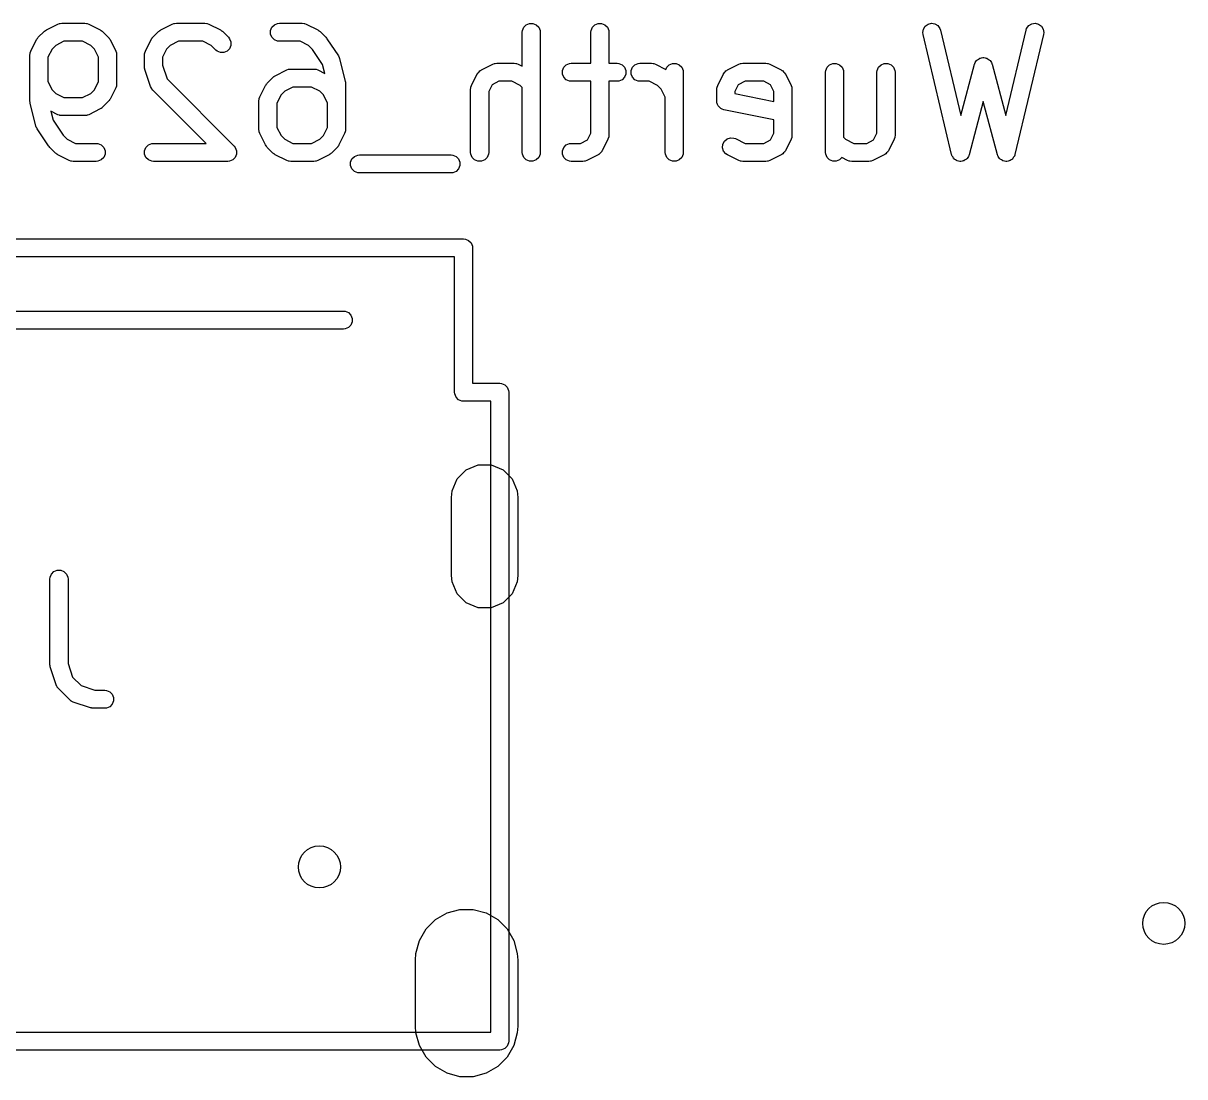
# Model space of a CAD drawing. Extents: x -0.08 to 1.99, y 0.07 to 3.69.
# Drawn here: x 1.4264 to 1.8069, y 3.3497 to 3.6949 of the extents above; entities that cross this region are included whole.
import ezdxf

# ---------------------------------------------------------------- set-up
doc = ezdxf.new("R2010")
doc.units = 0
doc.header["$MEASUREMENT"] = 0
doc.layers.add('BLACK', color=7, linetype='CONTINUOUS')

msp = doc.modelspace()

# ---------------------------------------------------------------- linework, layer by layer
at = {"layer": 'BLACK', "linetype": 'CONTINUOUS'}
for p, q in [((1.43399, 3.6927), (1.43774, 3.69458)), ((1.43774, 3.69458), (1.43828, 3.69478)), ((1.43828, 3.69478), (1.43839, 3.69479)), ((1.43839, 3.69479), (1.43848, 3.69483)), ((1.43848, 3.69483), (1.43906, 3.69489)), ((1.43906, 3.69489), (1.44656, 3.69489)), ((1.44656, 3.69489), (1.44714, 3.69483)), ((1.44714, 3.69483), (1.44723, 3.69479)), ((1.44723, 3.69479), (1.44734, 3.69478)), ((1.44734, 3.69478), (1.44788, 3.69458)), ((1.44788, 3.69458), (1.45163, 3.6927)), ((1.47149, 3.6927), (1.47524, 3.69458)), ((1.47524, 3.69458), (1.47578, 3.69478)), ((1.47578, 3.69478), (1.47588, 3.69479)), ((1.47588, 3.69479), (1.47598, 3.69483)), ((1.47598, 3.69483), (1.47656, 3.69489)), ((1.47656, 3.69489), (1.48593, 3.69489)), ((1.48593, 3.69489), (1.48651, 3.69483)), ((1.48651, 3.69483), (1.4866, 3.69479)), ((1.4866, 3.69479), (1.48671, 3.69478)), ((1.48671, 3.69478), (1.48725, 3.69458)), ((1.48725, 3.69458), (1.491, 3.6927)), ((1.50866, 3.69439), (1.50973, 3.69483)), ((1.50973, 3.69483), (1.5103, 3.69489)), ((1.5103, 3.69489), (1.5178, 3.69489)), ((1.5178, 3.69489), (1.51838, 3.69483)), ((1.51838, 3.69483), (1.51847, 3.69479)), ((1.51847, 3.69479), (1.51858, 3.69478)), ((1.51858, 3.69478), (1.51912, 3.69458)), ((1.51912, 3.69458), (1.52287, 3.6927)), ((1.59115, 3.69439), (1.59222, 3.69483)), ((1.59222, 3.69483), (1.59337, 3.69483)), ((1.59337, 3.69483), (1.59443, 3.69439)), ((1.61365, 3.69439), (1.61471, 3.69483)), ((1.61471, 3.69483), (1.61586, 3.69483)), ((1.61586, 3.69483), (1.61693, 3.69439)), ((1.72186, 3.69394), (1.72279, 3.69462)), ((1.72279, 3.69462), (1.72391, 3.69489)), ((1.72391, 3.69489), (1.72505, 3.6947)), ((1.72505, 3.6947), (1.72603, 3.6941)), ((1.75576, 3.6941), (1.75674, 3.6947)), ((1.75674, 3.6947), (1.75788, 3.69489)), ((1.75788, 3.69489), (1.759, 3.69462)), ((1.759, 3.69462), (1.75994, 3.69394)), ((1.43135, 3.69027), (1.43322, 3.69215)), ((1.43322, 3.69215), (1.43345, 3.69234)), ((1.43345, 3.69234), (1.4335, 3.69239)), ((1.4335, 3.69239), (1.43359, 3.69245)), ((1.43359, 3.69245), (1.43367, 3.69252)), ((1.43367, 3.69252), (1.43374, 3.69255)), ((1.43374, 3.69255), (1.43399, 3.6927)), ((1.45163, 3.6927), (1.45188, 3.69255)), ((1.45188, 3.69255), (1.45195, 3.69252)), ((1.45195, 3.69252), (1.45203, 3.69245)), ((1.45203, 3.69245), (1.45212, 3.69239)), ((1.45212, 3.69239), (1.45217, 3.69234)), ((1.45217, 3.69234), (1.4524, 3.69215)), ((1.4524, 3.69215), (1.45427, 3.69027)), ((1.46884, 3.69027), (1.47072, 3.69215)), ((1.47072, 3.69215), (1.47094, 3.69234)), ((1.47094, 3.69234), (1.471, 3.69239)), ((1.471, 3.69239), (1.47109, 3.69245)), ((1.47109, 3.69245), (1.47117, 3.69252)), ((1.47117, 3.69252), (1.47124, 3.69255)), ((1.47124, 3.69255), (1.47149, 3.6927)), ((1.491, 3.6927), (1.49125, 3.69255)), ((1.49125, 3.69255), (1.49132, 3.69252)), ((1.49132, 3.69252), (1.4914, 3.69245)), ((1.4914, 3.69245), (1.49149, 3.69239)), ((1.49149, 3.69239), (1.49154, 3.69234)), ((1.49154, 3.69234), (1.49177, 3.69215)), ((1.49177, 3.69215), (1.49364, 3.69027)), ((1.50741, 3.69251), (1.50785, 3.69358)), ((1.50741, 3.69136), (1.50741, 3.69251)), ((1.50785, 3.6903), (1.50741, 3.69136)), ((1.50785, 3.69358), (1.50866, 3.69439)), ((1.52287, 3.6927), (1.52312, 3.69255)), ((1.52312, 3.69255), (1.52319, 3.69252)), ((1.52319, 3.69252), (1.52327, 3.69245)), ((1.52327, 3.69245), (1.52336, 3.69239)), ((1.52336, 3.69239), (1.52341, 3.69234)), ((1.52341, 3.69234), (1.52364, 3.69215)), ((1.52364, 3.69215), (1.52551, 3.69027)), ((1.58984, 3.69194), (1.5899, 3.69251)), ((1.58984, 3.68078), (1.58984, 3.69194)), ((1.5899, 3.69251), (1.59034, 3.69358)), ((1.59034, 3.69358), (1.59115, 3.69439)), ((1.59443, 3.69439), (1.59525, 3.69358)), ((1.59525, 3.69358), (1.59569, 3.69251)), ((1.59569, 3.69251), (1.59574, 3.69194)), ((1.59574, 3.69194), (1.59574, 3.65257)), ((1.61234, 3.69194), (1.61239, 3.69251)), ((1.61234, 3.68177), (1.61234, 3.69194)), ((1.61239, 3.69251), (1.61283, 3.69358)), ((1.61283, 3.69358), (1.61365, 3.69439)), ((1.61693, 3.69439), (1.61774, 3.69358)), ((1.61774, 3.69358), (1.61818, 3.69251)), ((1.61818, 3.69251), (1.61824, 3.69194)), ((1.61824, 3.69194), (1.61824, 3.68177)), ((1.72107, 3.69183), (1.72126, 3.69296)), ((1.72115, 3.69125), (1.72107, 3.69183)), ((1.73053, 3.65188), (1.72115, 3.69125)), ((1.72126, 3.69296), (1.72186, 3.69394)), ((1.72603, 3.6941), (1.72671, 3.69317)), ((1.72671, 3.69317), (1.7269, 3.69262)), ((1.7269, 3.69262), (1.73356, 3.66463)), ((1.74823, 3.66463), (1.7549, 3.69262)), ((1.76064, 3.69125), (1.75127, 3.65188)), ((1.7549, 3.69262), (1.75509, 3.69317)), ((1.75509, 3.69317), (1.75576, 3.6941)), ((1.75994, 3.69394), (1.76054, 3.69296)), ((1.76054, 3.69296), (1.76072, 3.69183)), ((1.76072, 3.69183), (1.76064, 3.69125)), ((1.42892, 3.68576), (1.4308, 3.68951)), ((1.4308, 3.68951), (1.43095, 3.68976)), ((1.43095, 3.68976), (1.43098, 3.68983)), ((1.43098, 3.68983), (1.43105, 3.68991)), ((1.43105, 3.68991), (1.4311, 3.69)), ((1.4311, 3.69), (1.43116, 3.69005)), ((1.43116, 3.69005), (1.43135, 3.69027)), ((1.43706, 3.68763), (1.43586, 3.68644)), ((1.43976, 3.68898), (1.43706, 3.68763)), ((1.44586, 3.68898), (1.43976, 3.68898)), ((1.44856, 3.68763), (1.44586, 3.68898)), ((1.44976, 3.68644), (1.44856, 3.68763)), ((1.45427, 3.69027), (1.45446, 3.69005)), ((1.45446, 3.69005), (1.45452, 3.69)), ((1.45452, 3.69), (1.45457, 3.68991)), ((1.45457, 3.68991), (1.45464, 3.68983)), ((1.45464, 3.68983), (1.45467, 3.68976)), ((1.45467, 3.68976), (1.45483, 3.68951)), ((1.45483, 3.68951), (1.4567, 3.68576)), ((1.46642, 3.68576), (1.46829, 3.68951)), ((1.46829, 3.68951), (1.46845, 3.68976)), ((1.46845, 3.68976), (1.46848, 3.68983)), ((1.46848, 3.68983), (1.46854, 3.68991)), ((1.46854, 3.68991), (1.4686, 3.69)), ((1.4686, 3.69), (1.46866, 3.69005)), ((1.46866, 3.69005), (1.46884, 3.69027)), ((1.47456, 3.68763), (1.47336, 3.68644)), ((1.47725, 3.68898), (1.47456, 3.68763)), ((1.48523, 3.68898), (1.47725, 3.68898)), ((1.48793, 3.68763), (1.48523, 3.68898)), ((1.48947, 3.6861), (1.48793, 3.68763)), ((1.49364, 3.69027), (1.49401, 3.68983)), ((1.49401, 3.68983), (1.49445, 3.68876)), ((1.49445, 3.68761), (1.49401, 3.68655)), ((1.49445, 3.68876), (1.49445, 3.68761)), ((1.50866, 3.68948), (1.50785, 3.6903)), ((1.50973, 3.68904), (1.50866, 3.68948)), ((1.5103, 3.68898), (1.50973, 3.68904)), ((1.5171, 3.68898), (1.5103, 3.68898)), ((1.5198, 3.68763), (1.5171, 3.68898)), ((1.52113, 3.68631), (1.5198, 3.68763)), ((1.52551, 3.69027), (1.52551, 3.69027)), ((1.52551, 3.69027), (1.52552, 3.69027)), ((1.52552, 3.69027), (1.5257, 3.69004)), ((1.5257, 3.69004), (1.52588, 3.68983)), ((1.52588, 3.68983), (1.52588, 3.68983)), ((1.52588, 3.68983), (1.52588, 3.68982)), ((1.52588, 3.68982), (1.52963, 3.6842)), ((1.42861, 3.68444), (1.42867, 3.68501)), ((1.42861, 3.66944), (1.42861, 3.68444)), ((1.42867, 3.68501), (1.42871, 3.68511)), ((1.42871, 3.68522), (1.42892, 3.68576)), ((1.42871, 3.68511), (1.42871, 3.68522)), ((1.43586, 3.68644), (1.43451, 3.68374)), ((1.43451, 3.68374), (1.43451, 3.67576)), ((1.45111, 3.68374), (1.44976, 3.68644)), ((1.45111, 3.67576), (1.45111, 3.68374)), ((1.4567, 3.68576), (1.45691, 3.68522)), ((1.45691, 3.68522), (1.45691, 3.68511)), ((1.45691, 3.68511), (1.45695, 3.68501)), ((1.45695, 3.68501), (1.45701, 3.68444)), ((1.45701, 3.68444), (1.45701, 3.67506)), ((1.4661, 3.68444), (1.46616, 3.68501)), ((1.4661, 3.68069), (1.4661, 3.68444)), ((1.46616, 3.68501), (1.4662, 3.68511)), ((1.4662, 3.68511), (1.46621, 3.68522)), ((1.46621, 3.68522), (1.46642, 3.68576)), ((1.47336, 3.68644), (1.47201, 3.68374)), ((1.47201, 3.68374), (1.47201, 3.68117)), ((1.48991, 3.68573), (1.48947, 3.6861)), ((1.49098, 3.68529), (1.48991, 3.68573)), ((1.49213, 3.68529), (1.49098, 3.68529)), ((1.49319, 3.68573), (1.49213, 3.68529)), ((1.49401, 3.68655), (1.49319, 3.68573)), ((1.52443, 3.68135), (1.52113, 3.68631)), ((1.52963, 3.6842), (1.5298, 3.68388)), ((1.5298, 3.68388), (1.52984, 3.68382)), ((1.52984, 3.68382), (1.52987, 3.68375)), ((1.52987, 3.68375), (1.5299, 3.68369)), ((1.5299, 3.68369), (1.52992, 3.68362)), ((1.52992, 3.68362), (1.53004, 3.68328)), ((1.53004, 3.68328), (1.53191, 3.67578)), ((1.73895, 3.68291), (1.73929, 3.6831)), ((1.73929, 3.6831), (1.7396, 3.68334)), ((1.7396, 3.68334), (1.73978, 3.68339)), ((1.73978, 3.68339), (1.73995, 3.68348)), ((1.73995, 3.68348), (1.74033, 3.68353)), ((1.74033, 3.68353), (1.74071, 3.68363)), ((1.74071, 3.68363), (1.7409, 3.68361)), ((1.7409, 3.68361), (1.74109, 3.68363)), ((1.74109, 3.68363), (1.74146, 3.68353)), ((1.74146, 3.68353), (1.74185, 3.68348)), ((1.74185, 3.68348), (1.74202, 3.68339)), ((1.74202, 3.68339), (1.7422, 3.68334)), ((1.7422, 3.68334), (1.74251, 3.6831)), ((1.74251, 3.6831), (1.74285, 3.68291)), ((1.46613, 3.6804), (1.4661, 3.68069)), ((1.46613, 3.68032), (1.46613, 3.6804)), ((1.46615, 3.68022), (1.46613, 3.68032)), ((1.46616, 3.68011), (1.46615, 3.68022)), ((1.46619, 3.68004), (1.46616, 3.68011)), ((1.46626, 3.67975), (1.46619, 3.68004)), ((1.46813, 3.67413), (1.46626, 3.67975)), ((1.47201, 3.68117), (1.47351, 3.67666)), ((1.50898, 3.6777), (1.51273, 3.67958)), ((1.51273, 3.67958), (1.51327, 3.67979)), ((1.51327, 3.67979), (1.51338, 3.67979)), ((1.51338, 3.67979), (1.51348, 3.67983)), ((1.51348, 3.67983), (1.51405, 3.67989)), ((1.51405, 3.67989), (1.52155, 3.67989)), ((1.52155, 3.67989), (1.52213, 3.67983)), ((1.52213, 3.67983), (1.52222, 3.67979)), ((1.52222, 3.67979), (1.52233, 3.67979)), ((1.52233, 3.67979), (1.52287, 3.67958)), ((1.52287, 3.67958), (1.52516, 3.67843)), ((1.52516, 3.67843), (1.52443, 3.68135)), ((1.57598, 3.67927), (1.57627, 3.67945)), ((1.57627, 3.67945), (1.57633, 3.6795)), ((1.57633, 3.6795), (1.57638, 3.67952)), ((1.57638, 3.67952), (1.57647, 3.67958)), ((1.57647, 3.67958), (1.58022, 3.68145)), ((1.58022, 3.68145), (1.58076, 3.68166)), ((1.58076, 3.68166), (1.58087, 3.68167)), ((1.58087, 3.68167), (1.58097, 3.68171)), ((1.58097, 3.68171), (1.58154, 3.68177)), ((1.58154, 3.68177), (1.58717, 3.68177)), ((1.58717, 3.68177), (1.58774, 3.68171)), ((1.58774, 3.68171), (1.58784, 3.68167)), ((1.58784, 3.68167), (1.58795, 3.68166)), ((1.58795, 3.68166), (1.58849, 3.68145)), ((1.58849, 3.68145), (1.58984, 3.68078)), ((1.60302, 3.67939), (1.60346, 3.68045)), ((1.60302, 3.67824), (1.60302, 3.67939)), ((1.60346, 3.68045), (1.60427, 3.68127)), ((1.60427, 3.68127), (1.60534, 3.68171)), ((1.60534, 3.68171), (1.60591, 3.68177)), ((1.60591, 3.68177), (1.61234, 3.68177)), ((1.61824, 3.68177), (1.62091, 3.68177)), ((1.62091, 3.68177), (1.62149, 3.68171)), ((1.62149, 3.68171), (1.62255, 3.68127)), ((1.62255, 3.68127), (1.62337, 3.68045)), ((1.62337, 3.68045), (1.62381, 3.67939)), ((1.62381, 3.67939), (1.62381, 3.67824)), ((1.62552, 3.67939), (1.62596, 3.68045)), ((1.62552, 3.67824), (1.62552, 3.67939)), ((1.62596, 3.68045), (1.62677, 3.68127)), ((1.62677, 3.68127), (1.62784, 3.68171)), ((1.62784, 3.68171), (1.62841, 3.68177)), ((1.62841, 3.68177), (1.63216, 3.68177)), ((1.63216, 3.68177), (1.63274, 3.68171)), ((1.63274, 3.68171), (1.63284, 3.68167)), ((1.63284, 3.68167), (1.63294, 3.68166)), ((1.63294, 3.68166), (1.63348, 3.68145)), ((1.63348, 3.68145), (1.63691, 3.67974)), ((1.63691, 3.67974), (1.63721, 3.68045)), ((1.63721, 3.68045), (1.63802, 3.68127)), ((1.63802, 3.68127), (1.63908, 3.68171)), ((1.63908, 3.68171), (1.64024, 3.68171)), ((1.64024, 3.68171), (1.6413, 3.68127)), ((1.6413, 3.68127), (1.64212, 3.68045)), ((1.64212, 3.68045), (1.64256, 3.67939)), ((1.64256, 3.67939), (1.64261, 3.67881)), ((1.6566, 3.67927), (1.65689, 3.67945)), ((1.65689, 3.67945), (1.65695, 3.6795)), ((1.65695, 3.6795), (1.65699, 3.67952)), ((1.65699, 3.67952), (1.65709, 3.67958)), ((1.65709, 3.67958), (1.66084, 3.68145)), ((1.66084, 3.68145), (1.66138, 3.68166)), ((1.66138, 3.68166), (1.66148, 3.68167)), ((1.66148, 3.68167), (1.66158, 3.68171)), ((1.66158, 3.68171), (1.66216, 3.68177)), ((1.66216, 3.68177), (1.66966, 3.68177)), ((1.66966, 3.68177), (1.67023, 3.68171)), ((1.67023, 3.68171), (1.67033, 3.68167)), ((1.67033, 3.68167), (1.67044, 3.68166)), ((1.67044, 3.68166), (1.67098, 3.68145)), ((1.67098, 3.68145), (1.67473, 3.67958)), ((1.67473, 3.67958), (1.67482, 3.67952)), ((1.67482, 3.67952), (1.67487, 3.6795)), ((1.67487, 3.6795), (1.67493, 3.67945)), ((1.67493, 3.67945), (1.67522, 3.67927)), ((1.6892, 3.67881), (1.68926, 3.67939)), ((1.68926, 3.67939), (1.6897, 3.68045)), ((1.6897, 3.68045), (1.69051, 3.68127)), ((1.69051, 3.68127), (1.69158, 3.68171)), ((1.69158, 3.68171), (1.69273, 3.68171)), ((1.69273, 3.68171), (1.69379, 3.68127)), ((1.69379, 3.68127), (1.69461, 3.68045)), ((1.69461, 3.68045), (1.69505, 3.67939)), ((1.69505, 3.67939), (1.69511, 3.67881)), ((1.70607, 3.67881), (1.70613, 3.67939)), ((1.70613, 3.67939), (1.70657, 3.68045)), ((1.70657, 3.68045), (1.70739, 3.68127)), ((1.70739, 3.68127), (1.70845, 3.68171)), ((1.70845, 3.68171), (1.7096, 3.68171)), ((1.7096, 3.68171), (1.71067, 3.68127)), ((1.71067, 3.68127), (1.71148, 3.68045)), ((1.71148, 3.68045), (1.71192, 3.67939)), ((1.71192, 3.67939), (1.71198, 3.67881)), ((1.73356, 3.66463), (1.73804, 3.68145)), ((1.73804, 3.68145), (1.7381, 3.68158)), ((1.7381, 3.68164), (1.73814, 3.68171)), ((1.7381, 3.68158), (1.7381, 3.68164)), ((1.73814, 3.68171), (1.73825, 3.68199)), ((1.73825, 3.68199), (1.73849, 3.6823)), ((1.73849, 3.6823), (1.73868, 3.68264)), ((1.73868, 3.68264), (1.73883, 3.68275)), ((1.73883, 3.68275), (1.73895, 3.68291)), ((1.74285, 3.68291), (1.74296, 3.68275)), ((1.74296, 3.68275), (1.74312, 3.68264)), ((1.74312, 3.68264), (1.74331, 3.6823)), ((1.74331, 3.6823), (1.74355, 3.68199)), ((1.74355, 3.68199), (1.74365, 3.68171)), ((1.74365, 3.68171), (1.74369, 3.68164)), ((1.74369, 3.68164), (1.7437, 3.68158)), ((1.7437, 3.68158), (1.74375, 3.68145)), ((1.74375, 3.68145), (1.74823, 3.66463)), ((1.43451, 3.67576), (1.43586, 3.67306)), ((1.44976, 3.67306), (1.45111, 3.67576)), ((1.47351, 3.67666), (1.49552, 3.65465)), ((1.50634, 3.67528), (1.50821, 3.67715)), ((1.50821, 3.67715), (1.50844, 3.67734)), ((1.50844, 3.67734), (1.50849, 3.6774)), ((1.50849, 3.6774), (1.50858, 3.67745)), ((1.50858, 3.67745), (1.50866, 3.67752)), ((1.50866, 3.67752), (1.50873, 3.67755)), ((1.50873, 3.67755), (1.50898, 3.6777)), ((1.53191, 3.67578), (1.53193, 3.67568)), ((1.53193, 3.67568), (1.53195, 3.67564)), ((1.53195, 3.67564), (1.53197, 3.67542)), ((1.57328, 3.67451), (1.57515, 3.67826)), ((1.57515, 3.67826), (1.57521, 3.67836)), ((1.57521, 3.67836), (1.57523, 3.6784)), ((1.57523, 3.6784), (1.57528, 3.67846)), ((1.57528, 3.67846), (1.57546, 3.67875)), ((1.57546, 3.67875), (1.57574, 3.67899)), ((1.57574, 3.67899), (1.57598, 3.67927)), ((1.58224, 3.67586), (1.57999, 3.67474)), ((1.58647, 3.67586), (1.58224, 3.67586)), ((1.58917, 3.67451), (1.58647, 3.67586)), ((1.60346, 3.67717), (1.60302, 3.67824)), ((1.60427, 3.67636), (1.60346, 3.67717)), ((1.60534, 3.67592), (1.60427, 3.67636)), ((1.60591, 3.67586), (1.60534, 3.67592)), ((1.61234, 3.67586), (1.60591, 3.67586)), ((1.61234, 3.65889), (1.61234, 3.67586)), ((1.62091, 3.67586), (1.61824, 3.67586)), ((1.61824, 3.67586), (1.61824, 3.65819)), ((1.62149, 3.67592), (1.62091, 3.67586)), ((1.62255, 3.67636), (1.62149, 3.67592)), ((1.62337, 3.67717), (1.62255, 3.67636)), ((1.62381, 3.67824), (1.62337, 3.67717)), ((1.62596, 3.67717), (1.62552, 3.67824)), ((1.62677, 3.67636), (1.62596, 3.67717)), ((1.62784, 3.67592), (1.62677, 3.67636)), ((1.62841, 3.67586), (1.62784, 3.67592)), ((1.63146, 3.67586), (1.62841, 3.67586)), ((1.63416, 3.67451), (1.63146, 3.67586)), ((1.64261, 3.67881), (1.64261, 3.65257)), ((1.65389, 3.67451), (1.65577, 3.67826)), ((1.65577, 3.67826), (1.65583, 3.67836)), ((1.65583, 3.67836), (1.65584, 3.6784)), ((1.65584, 3.6784), (1.65589, 3.67846)), ((1.65589, 3.67846), (1.65608, 3.67875)), ((1.65608, 3.67875), (1.65636, 3.67899)), ((1.65636, 3.67899), (1.6566, 3.67927)), ((1.66285, 3.67586), (1.66061, 3.67474)), ((1.66896, 3.67586), (1.66285, 3.67586)), ((1.67121, 3.67474), (1.66896, 3.67586)), ((1.67522, 3.67927), (1.67546, 3.67899)), ((1.67546, 3.67899), (1.67574, 3.67875)), ((1.67574, 3.67875), (1.67592, 3.67846)), ((1.67592, 3.67846), (1.67597, 3.6784)), ((1.67597, 3.6784), (1.67599, 3.67836)), ((1.67599, 3.67836), (1.67605, 3.67826)), ((1.67605, 3.67826), (1.67792, 3.67451)), ((1.6892, 3.65257), (1.6892, 3.67881)), ((1.69511, 3.67881), (1.69511, 3.65754)), ((1.70607, 3.65889), (1.70607, 3.67881)), ((1.71198, 3.67881), (1.71198, 3.65819)), ((1.43586, 3.67306), (1.43706, 3.67187)), ((1.43706, 3.67187), (1.43976, 3.67052)), ((1.44586, 3.67052), (1.44856, 3.67187)), ((1.44856, 3.67187), (1.44976, 3.67306)), ((1.4567, 3.67374), (1.45483, 3.66999)), ((1.45691, 3.67428), (1.4567, 3.67374)), ((1.45695, 3.67449), (1.45691, 3.67439)), ((1.45691, 3.67439), (1.45691, 3.67428)), ((1.45701, 3.67506), (1.45695, 3.67449)), ((1.46837, 3.6736), (1.46813, 3.67413)), ((1.46844, 3.67352), (1.46837, 3.6736)), ((1.46848, 3.67342), (1.46844, 3.67352)), ((1.46884, 3.67298), (1.46848, 3.67342)), ((1.4863, 3.65552), (1.46884, 3.67298)), ((1.50391, 3.67076), (1.50579, 3.67451)), ((1.50579, 3.67451), (1.50594, 3.67476)), ((1.50594, 3.67476), (1.50597, 3.67483)), ((1.50597, 3.67483), (1.50604, 3.67491)), ((1.50604, 3.67491), (1.50609, 3.675)), ((1.50609, 3.675), (1.50615, 3.67505)), ((1.50615, 3.67505), (1.50634, 3.67528)), ((1.51205, 3.67264), (1.51085, 3.67144)), ((1.51475, 3.67399), (1.51205, 3.67264)), ((1.52085, 3.67399), (1.51475, 3.67399)), ((1.52355, 3.67264), (1.52085, 3.67399)), ((1.52475, 3.67144), (1.52355, 3.67264)), ((1.53197, 3.67542), (1.532, 3.67521)), ((1.532, 3.67521), (1.53199, 3.67516)), ((1.53199, 3.67516), (1.532, 3.67506)), ((1.532, 3.67506), (1.532, 3.66007)), ((1.57297, 3.67319), (1.57302, 3.67376)), ((1.57297, 3.65257), (1.57297, 3.67319)), ((1.57302, 3.67376), (1.57306, 3.67386)), ((1.57306, 3.67386), (1.57307, 3.67397)), ((1.57307, 3.67397), (1.57328, 3.67451)), ((1.57999, 3.67474), (1.57887, 3.67249)), ((1.57887, 3.67249), (1.57887, 3.65257)), ((1.58984, 3.67384), (1.58917, 3.67451)), ((1.58984, 3.65257), (1.58984, 3.67384)), ((1.63536, 3.67331), (1.63416, 3.67451)), ((1.63671, 3.67062), (1.63536, 3.67331)), ((1.65358, 3.67319), (1.65364, 3.67376)), ((1.65358, 3.66944), (1.65358, 3.67319)), ((1.65364, 3.67376), (1.65368, 3.67386)), ((1.65368, 3.67386), (1.65369, 3.67397)), ((1.65369, 3.67397), (1.65389, 3.67451)), ((1.66061, 3.67474), (1.65949, 3.67249)), ((1.65949, 3.67249), (1.65949, 3.67186)), ((1.65949, 3.67186), (1.67233, 3.66929)), ((1.67233, 3.67249), (1.67121, 3.67474)), ((1.67233, 3.66929), (1.67233, 3.67249)), ((1.67792, 3.67451), (1.67813, 3.67397)), ((1.67813, 3.67397), (1.67814, 3.67386)), ((1.67814, 3.67386), (1.67818, 3.67376)), ((1.67818, 3.67376), (1.67823, 3.67319)), ((1.67823, 3.67319), (1.67823, 3.65819)), ((1.42862, 3.66934), (1.42861, 3.66944)), ((1.42861, 3.6693), (1.42862, 3.66934)), ((1.42864, 3.66908), (1.42861, 3.6693)), ((1.42867, 3.66886), (1.42864, 3.66908)), ((1.42868, 3.66882), (1.42867, 3.66886)), ((1.4287, 3.66872), (1.42868, 3.66882)), ((1.43057, 3.66122), (1.4287, 3.66872)), ((1.43976, 3.67052), (1.44586, 3.67052)), ((1.45427, 3.66923), (1.4524, 3.66735)), ((1.45446, 3.66945), (1.45427, 3.66923)), ((1.45452, 3.6695), (1.45446, 3.66945)), ((1.45457, 3.66959), (1.45452, 3.6695)), ((1.45464, 3.66967), (1.45457, 3.66959)), ((1.45467, 3.66975), (1.45464, 3.66967)), ((1.45483, 3.66999), (1.45467, 3.66975)), ((1.5036, 3.66944), (1.50366, 3.67002)), ((1.5036, 3.66007), (1.5036, 3.66944)), ((1.50366, 3.67002), (1.5037, 3.67011)), ((1.5037, 3.67022), (1.50391, 3.67076)), ((1.5037, 3.67011), (1.5037, 3.67022)), ((1.51085, 3.67144), (1.50951, 3.66874)), ((1.50951, 3.66874), (1.50951, 3.66076)), ((1.5261, 3.66874), (1.52475, 3.67144)), ((1.5261, 3.66076), (1.5261, 3.66874)), ((1.63671, 3.65257), (1.63671, 3.67062)), ((1.65364, 3.66886), (1.65358, 3.66944)), ((1.65375, 3.6686), (1.65364, 3.66886)), ((1.6538, 3.66831), (1.65375, 3.6686)), ((1.65397, 3.66807), (1.6538, 3.66831)), ((1.65408, 3.6678), (1.65397, 3.66807)), ((1.7409, 3.66923), (1.73625, 3.65181)), ((1.74554, 3.65181), (1.7409, 3.66923)), ((1.43774, 3.66492), (1.43545, 3.66607)), ((1.43545, 3.66607), (1.43618, 3.66315)), ((1.43828, 3.66472), (1.43774, 3.66492)), ((1.43839, 3.66471), (1.43828, 3.66472)), ((1.43848, 3.66467), (1.43839, 3.66471)), ((1.43906, 3.66461), (1.43848, 3.66467)), ((1.44656, 3.66461), (1.43906, 3.66461)), ((1.44714, 3.66467), (1.44656, 3.66461)), ((1.44723, 3.66471), (1.44714, 3.66467)), ((1.44734, 3.66472), (1.44723, 3.66471)), ((1.44788, 3.66492), (1.44734, 3.66472)), ((1.45163, 3.6668), (1.44788, 3.66492)), ((1.45188, 3.66695), (1.45163, 3.6668)), ((1.45195, 3.66698), (1.45188, 3.66695)), ((1.45203, 3.66705), (1.45195, 3.66698)), ((1.45212, 3.66711), (1.45203, 3.66705)), ((1.45217, 3.66717), (1.45212, 3.66711)), ((1.4524, 3.66735), (1.45217, 3.66717)), ((1.65428, 3.66759), (1.65408, 3.6678)), ((1.65444, 3.66735), (1.65428, 3.66759)), ((1.65469, 3.66719), (1.65444, 3.66735)), ((1.65489, 3.66698), (1.65469, 3.66719)), ((1.65516, 3.66687), (1.65489, 3.66698)), ((1.6554, 3.66671), (1.65516, 3.66687)), ((1.65595, 3.66654), (1.6554, 3.66671)), ((1.67233, 3.66327), (1.65595, 3.66654)), ((1.43069, 3.66088), (1.43057, 3.66122)), ((1.43071, 3.66081), (1.43069, 3.66088)), ((1.43074, 3.66075), (1.43071, 3.66081)), ((1.43077, 3.66068), (1.43074, 3.66075)), ((1.43081, 3.66062), (1.43077, 3.66068)), ((1.43098, 3.6603), (1.43081, 3.66062)), ((1.43473, 3.65468), (1.43098, 3.6603)), ((1.43618, 3.66315), (1.43948, 3.6582)), ((1.50951, 3.66076), (1.51085, 3.65806)), ((1.52475, 3.65806), (1.5261, 3.66076)), ((1.67233, 3.65889), (1.67233, 3.66327)), ((1.43948, 3.6582), (1.44081, 3.65687)), ((1.44081, 3.65687), (1.44351, 3.65552)), ((1.50366, 3.65949), (1.5036, 3.66007)), ((1.5037, 3.65939), (1.50366, 3.65949)), ((1.5037, 3.65929), (1.5037, 3.65939)), ((1.50391, 3.65874), (1.5037, 3.65929)), ((1.50579, 3.655), (1.50391, 3.65874)), ((1.51085, 3.65806), (1.51205, 3.65687)), ((1.51205, 3.65687), (1.51475, 3.65552)), ((1.52085, 3.65552), (1.52355, 3.65687)), ((1.52355, 3.65687), (1.52475, 3.65806)), ((1.53169, 3.65874), (1.52982, 3.655)), ((1.5319, 3.65929), (1.53169, 3.65874)), ((1.53195, 3.65949), (1.5319, 3.65939)), ((1.5319, 3.65939), (1.5319, 3.65929)), ((1.532, 3.66007), (1.53195, 3.65949)), ((1.60897, 3.65552), (1.61121, 3.65664)), ((1.61121, 3.65664), (1.61234, 3.65889)), ((1.61793, 3.65687), (1.61605, 3.65312)), ((1.61814, 3.65741), (1.61793, 3.65687)), ((1.61818, 3.65761), (1.61814, 3.65752)), ((1.61814, 3.65752), (1.61814, 3.65741)), ((1.61824, 3.65819), (1.61818, 3.65761)), ((1.65608, 3.65625), (1.65695, 3.65701)), ((1.65695, 3.65701), (1.65804, 3.65737)), ((1.65804, 3.65737), (1.65919, 3.65729)), ((1.65919, 3.65729), (1.65973, 3.65708)), ((1.65973, 3.65708), (1.66285, 3.65552)), ((1.66896, 3.65552), (1.67121, 3.65664)), ((1.67121, 3.65664), (1.67233, 3.65889)), ((1.67792, 3.65687), (1.67605, 3.65312)), ((1.67813, 3.65741), (1.67792, 3.65687)), ((1.67814, 3.65752), (1.67813, 3.65741)), ((1.67818, 3.65761), (1.67814, 3.65752)), ((1.67823, 3.65819), (1.67818, 3.65761)), ((1.69511, 3.65754), (1.69578, 3.65687)), ((1.69578, 3.65687), (1.69848, 3.65552)), ((1.70271, 3.65552), (1.70495, 3.65664)), ((1.70495, 3.65664), (1.70607, 3.65889)), ((1.71167, 3.65687), (1.70979, 3.65312)), ((1.71187, 3.65741), (1.71167, 3.65687)), ((1.71188, 3.65752), (1.71187, 3.65741)), ((1.71192, 3.65761), (1.71188, 3.65752)), ((1.71198, 3.65819), (1.71192, 3.65761)), ((1.43491, 3.65446), (1.43473, 3.65468)), ((1.43473, 3.65468), (1.43473, 3.65468)), ((1.43473, 3.65468), (1.43473, 3.65468)), ((1.4351, 3.65423), (1.43491, 3.65446)), ((1.43697, 3.65235), (1.4351, 3.65423)), ((1.4351, 3.65423), (1.4351, 3.65423)), ((1.4351, 3.65423), (1.4351, 3.65423)), ((1.44351, 3.65552), (1.45031, 3.65552)), ((1.45031, 3.65552), (1.45089, 3.65546)), ((1.45089, 3.65546), (1.45195, 3.65502)), ((1.45195, 3.65502), (1.45276, 3.65421)), ((1.45276, 3.65421), (1.45321, 3.65314)), ((1.45321, 3.65314), (1.45321, 3.65199)), ((1.46616, 3.65314), (1.4666, 3.65421)), ((1.46616, 3.65199), (1.46616, 3.65314)), ((1.4666, 3.65421), (1.46742, 3.65502)), ((1.46742, 3.65502), (1.46848, 3.65546)), ((1.46848, 3.65546), (1.46906, 3.65552)), ((1.46906, 3.65552), (1.4863, 3.65552)), ((1.49552, 3.65465), (1.49588, 3.65421)), ((1.49588, 3.65421), (1.49632, 3.65314)), ((1.49632, 3.65314), (1.49632, 3.65199)), ((1.50594, 3.65475), (1.50579, 3.655)), ((1.50597, 3.65468), (1.50594, 3.65475)), ((1.50604, 3.65459), (1.50597, 3.65468)), ((1.50609, 3.65451), (1.50604, 3.65459)), ((1.50615, 3.65445), (1.50609, 3.65451)), ((1.50634, 3.65423), (1.50615, 3.65445)), ((1.50821, 3.65235), (1.50634, 3.65423)), ((1.51475, 3.65552), (1.52085, 3.65552)), ((1.52926, 3.65423), (1.52739, 3.65235)), ((1.52945, 3.65445), (1.52926, 3.65423)), ((1.52951, 3.65451), (1.52945, 3.65445)), ((1.52956, 3.65459), (1.52951, 3.65451)), ((1.52963, 3.65468), (1.52956, 3.65459)), ((1.52966, 3.65475), (1.52963, 3.65468)), ((1.52982, 3.655), (1.52966, 3.65475)), ((1.60302, 3.65314), (1.60346, 3.65421)), ((1.60302, 3.65199), (1.60302, 3.65314)), ((1.60346, 3.65421), (1.60427, 3.65502)), ((1.60427, 3.65502), (1.60534, 3.65546)), ((1.60534, 3.65546), (1.60591, 3.65552)), ((1.60591, 3.65552), (1.60897, 3.65552)), ((1.61593, 3.65292), (1.61575, 3.65263)), ((1.61598, 3.65298), (1.61593, 3.65292)), ((1.61599, 3.65302), (1.61598, 3.65298)), ((1.61605, 3.65312), (1.61599, 3.65302)), ((1.65548, 3.65407), (1.65556, 3.65522)), ((1.65584, 3.65298), (1.65548, 3.65407)), ((1.65556, 3.65522), (1.65608, 3.65625)), ((1.6566, 3.65211), (1.65584, 3.65298)), ((1.66285, 3.65552), (1.66896, 3.65552)), ((1.67592, 3.65292), (1.67574, 3.65263)), ((1.67597, 3.65298), (1.67592, 3.65292)), ((1.67599, 3.65302), (1.67597, 3.65298)), ((1.67605, 3.65312), (1.67599, 3.65302)), ((1.69848, 3.65552), (1.70271, 3.65552)), ((1.70967, 3.65292), (1.70948, 3.65263)), ((1.70972, 3.65298), (1.70967, 3.65292)), ((1.70973, 3.65302), (1.70972, 3.65298)), ((1.70979, 3.65312), (1.70973, 3.65302)), ((1.4372, 3.65217), (1.43697, 3.65235)), ((1.43725, 3.65211), (1.4372, 3.65217)), ((1.43734, 3.65205), (1.43725, 3.65211)), ((1.43742, 3.65199), (1.43734, 3.65205)), ((1.43749, 3.65196), (1.43742, 3.65199)), ((1.43774, 3.6518), (1.43749, 3.65196)), ((1.44149, 3.64993), (1.43774, 3.6518)), ((1.44203, 3.64972), (1.44149, 3.64993)), ((1.44214, 3.64971), (1.44203, 3.64972)), ((1.44223, 3.64967), (1.44214, 3.64971)), ((1.44281, 3.64961), (1.44223, 3.64967)), ((1.45031, 3.64961), (1.44281, 3.64961)), ((1.45089, 3.64967), (1.45031, 3.64961)), ((1.45195, 3.65011), (1.45089, 3.64967)), ((1.45276, 3.65093), (1.45195, 3.65011)), ((1.45321, 3.65199), (1.45276, 3.65093)), ((1.4666, 3.65093), (1.46616, 3.65199)), ((1.46742, 3.65011), (1.4666, 3.65093)), ((1.46848, 3.64967), (1.46742, 3.65011)), ((1.46906, 3.64961), (1.46848, 3.64967)), ((1.49343, 3.64961), (1.46906, 3.64961)), ((1.494, 3.64967), (1.49343, 3.64961)), ((1.49452, 3.64988), (1.494, 3.64967)), ((1.49507, 3.65011), (1.49452, 3.64988)), ((1.49588, 3.65093), (1.49507, 3.65011)), ((1.49632, 3.65199), (1.49588, 3.65093)), ((1.50844, 3.65217), (1.50821, 3.65235)), ((1.50849, 3.65211), (1.50844, 3.65217)), ((1.50858, 3.65205), (1.50849, 3.65211)), ((1.50866, 3.65199), (1.50858, 3.65205)), ((1.50873, 3.65196), (1.50866, 3.65199)), ((1.50898, 3.6518), (1.50873, 3.65196)), ((1.51273, 3.64993), (1.50898, 3.6518)), ((1.51327, 3.64972), (1.51273, 3.64993)), ((1.51338, 3.64971), (1.51327, 3.64972)), ((1.51348, 3.64967), (1.51338, 3.64971)), ((1.51405, 3.64961), (1.51348, 3.64967)), ((1.52155, 3.64961), (1.51405, 3.64961)), ((1.52213, 3.64967), (1.52155, 3.64961)), ((1.52222, 3.64971), (1.52213, 3.64967)), ((1.52233, 3.64972), (1.52222, 3.64971)), ((1.52287, 3.64993), (1.52233, 3.64972)), ((1.52662, 3.6518), (1.52287, 3.64993)), ((1.52687, 3.65196), (1.52662, 3.6518)), ((1.52694, 3.65199), (1.52687, 3.65196)), ((1.52702, 3.65205), (1.52694, 3.65199)), ((1.52711, 3.65211), (1.52702, 3.65205)), ((1.52716, 3.65217), (1.52711, 3.65211)), ((1.52739, 3.65235), (1.52716, 3.65217)), ((1.53365, 3.64939), (1.53409, 3.65046)), ((1.53365, 3.64824), (1.53365, 3.64939)), ((1.53409, 3.65046), (1.53491, 3.65127)), ((1.53491, 3.65127), (1.53597, 3.65171)), ((1.53597, 3.65171), (1.53655, 3.65177)), ((1.53655, 3.65177), (1.56654, 3.65177)), ((1.56654, 3.65177), (1.56712, 3.65171)), ((1.56712, 3.65171), (1.56819, 3.65127)), ((1.56819, 3.65127), (1.569, 3.65046)), ((1.569, 3.65046), (1.56944, 3.64939)), ((1.56944, 3.64939), (1.56944, 3.64824)), ((1.57302, 3.65199), (1.57297, 3.65257)), ((1.57346, 3.65093), (1.57302, 3.65199)), ((1.57428, 3.65011), (1.57346, 3.65093)), ((1.57534, 3.64967), (1.57428, 3.65011)), ((1.57649, 3.64967), (1.57534, 3.64967)), ((1.57756, 3.65011), (1.57649, 3.64967)), ((1.57837, 3.65093), (1.57756, 3.65011)), ((1.57881, 3.65199), (1.57837, 3.65093)), ((1.57887, 3.65257), (1.57881, 3.65199)), ((1.5899, 3.65199), (1.58984, 3.65257)), ((1.59034, 3.65093), (1.5899, 3.65199)), ((1.59115, 3.65011), (1.59034, 3.65093)), ((1.59222, 3.64967), (1.59115, 3.65011)), ((1.59337, 3.64967), (1.59222, 3.64967)), ((1.59443, 3.65011), (1.59337, 3.64967)), ((1.59525, 3.65093), (1.59443, 3.65011)), ((1.59569, 3.65199), (1.59525, 3.65093)), ((1.59574, 3.65257), (1.59569, 3.65199)), ((1.60346, 3.65093), (1.60302, 3.65199)), ((1.60427, 3.65011), (1.60346, 3.65093)), ((1.60534, 3.64967), (1.60427, 3.65011)), ((1.60591, 3.64961), (1.60534, 3.64967)), ((1.60966, 3.64961), (1.60591, 3.64961)), ((1.61024, 3.64967), (1.60966, 3.64961)), ((1.61034, 3.64971), (1.61024, 3.64967)), ((1.61044, 3.64972), (1.61034, 3.64971)), ((1.61098, 3.64993), (1.61044, 3.64972)), ((1.61473, 3.6518), (1.61098, 3.64993)), ((1.61483, 3.65186), (1.61473, 3.6518)), ((1.61488, 3.65188), (1.61483, 3.65186)), ((1.61493, 3.65192), (1.61488, 3.65188)), ((1.61522, 3.65211), (1.61493, 3.65192)), ((1.61547, 3.65239), (1.61522, 3.65211)), ((1.61575, 3.65263), (1.61547, 3.65239)), ((1.63676, 3.65199), (1.63671, 3.65257)), ((1.63721, 3.65093), (1.63676, 3.65199)), ((1.63802, 3.65011), (1.63721, 3.65093)), ((1.63908, 3.64967), (1.63802, 3.65011)), ((1.64024, 3.64967), (1.63908, 3.64967)), ((1.6413, 3.65011), (1.64024, 3.64967)), ((1.64212, 3.65093), (1.6413, 3.65011)), ((1.64256, 3.65199), (1.64212, 3.65093)), ((1.64261, 3.65257), (1.64256, 3.65199)), ((1.65709, 3.6518), (1.6566, 3.65211)), ((1.66084, 3.64993), (1.65709, 3.6518)), ((1.66138, 3.64972), (1.66084, 3.64993)), ((1.66148, 3.64971), (1.66138, 3.64972)), ((1.66158, 3.64967), (1.66148, 3.64971)), ((1.66216, 3.64961), (1.66158, 3.64967)), ((1.66966, 3.64961), (1.66216, 3.64961)), ((1.67023, 3.64967), (1.66966, 3.64961)), ((1.67033, 3.64971), (1.67023, 3.64967)), ((1.67044, 3.64972), (1.67033, 3.64971)), ((1.67098, 3.64993), (1.67044, 3.64972)), ((1.67473, 3.6518), (1.67098, 3.64993)), ((1.67482, 3.65186), (1.67473, 3.6518)), ((1.67487, 3.65188), (1.67482, 3.65186)), ((1.67493, 3.65192), (1.67487, 3.65188)), ((1.67522, 3.65211), (1.67493, 3.65192)), ((1.67546, 3.65239), (1.67522, 3.65211)), ((1.67574, 3.65263), (1.67546, 3.65239)), ((1.68926, 3.65199), (1.6892, 3.65257)), ((1.6897, 3.65093), (1.68926, 3.65199)), ((1.69051, 3.65011), (1.6897, 3.65093)), ((1.69158, 3.64967), (1.69051, 3.65011)), ((1.69273, 3.64967), (1.69158, 3.64967)), ((1.69379, 3.65011), (1.69273, 3.64967)), ((1.69456, 3.65087), (1.69379, 3.65011)), ((1.69646, 3.64993), (1.69456, 3.65087)), ((1.697, 3.64972), (1.69646, 3.64993)), ((1.6971, 3.64971), (1.697, 3.64972)), ((1.6972, 3.64967), (1.6971, 3.64971)), ((1.69778, 3.64961), (1.6972, 3.64967)), ((1.7034, 3.64961), (1.69778, 3.64961)), ((1.70398, 3.64967), (1.7034, 3.64961)), ((1.70408, 3.64971), (1.70398, 3.64967)), ((1.70418, 3.64972), (1.70408, 3.64971)), ((1.70472, 3.64993), (1.70418, 3.64972)), ((1.70847, 3.6518), (1.70472, 3.64993)), ((1.70857, 3.65186), (1.70847, 3.6518)), ((1.70861, 3.65188), (1.70857, 3.65186)), ((1.70867, 3.65192), (1.70861, 3.65188)), ((1.70896, 3.65211), (1.70867, 3.65192)), ((1.70921, 3.65239), (1.70896, 3.65211)), ((1.70948, 3.65263), (1.70921, 3.65239)), ((1.73059, 3.65168), (1.73053, 3.65188)), ((1.7306, 3.65161), (1.73059, 3.65168)), ((1.73064, 3.65155), (1.7306, 3.65161)), ((1.73072, 3.65133), (1.73064, 3.65155)), ((1.73097, 3.65099), (1.73072, 3.65133)), ((1.73118, 3.65062), (1.73097, 3.65099)), ((1.7313, 3.65052), (1.73118, 3.65062)), ((1.73139, 3.6504), (1.7313, 3.65052)), ((1.73176, 3.65018), (1.73139, 3.6504)), ((1.7321, 3.64992), (1.73176, 3.65018)), ((1.73224, 3.64988), (1.7321, 3.64992)), ((1.73237, 3.6498), (1.73224, 3.64988)), ((1.7328, 3.64973), (1.73237, 3.6498)), ((1.73321, 3.64962), (1.7328, 3.64973)), ((1.73336, 3.64964), (1.73321, 3.64962)), ((1.73351, 3.64962), (1.73336, 3.64964)), ((1.73393, 3.64971), (1.73351, 3.64962)), ((1.73435, 3.64977), (1.73393, 3.64971)), ((1.73448, 3.64985), (1.73435, 3.64977)), ((1.73463, 3.64988), (1.73448, 3.64985)), ((1.73498, 3.65013), (1.73463, 3.64988)), ((1.73535, 3.65035), (1.73498, 3.65013)), ((1.73544, 3.65047), (1.73535, 3.65035)), ((1.73556, 3.65056), (1.73544, 3.65047)), ((1.73579, 3.65092), (1.73556, 3.65056)), ((1.73605, 3.65126), (1.73579, 3.65092)), ((1.73613, 3.65148), (1.73605, 3.65126)), ((1.73617, 3.65154), (1.73613, 3.65148)), ((1.73618, 3.65161), (1.73617, 3.65154)), ((1.73625, 3.65181), (1.73618, 3.65161)), ((1.74562, 3.65161), (1.74554, 3.65181)), ((1.74563, 3.65154), (1.74562, 3.65161)), ((1.74567, 3.65148), (1.74563, 3.65154)), ((1.74575, 3.65126), (1.74567, 3.65148)), ((1.74601, 3.65092), (1.74575, 3.65126)), ((1.74623, 3.65056), (1.74601, 3.65092)), ((1.74636, 3.65047), (1.74623, 3.65056)), ((1.74645, 3.65035), (1.74636, 3.65047)), ((1.74682, 3.65013), (1.74645, 3.65035)), ((1.74717, 3.64988), (1.74682, 3.65013)), ((1.74731, 3.64985), (1.74717, 3.64988)), ((1.74744, 3.64977), (1.74731, 3.64985)), ((1.74787, 3.64971), (1.74744, 3.64977)), ((1.74829, 3.64962), (1.74787, 3.64971)), ((1.74844, 3.64964), (1.74829, 3.64962)), ((1.74859, 3.64962), (1.74844, 3.64964)), ((1.749, 3.64973), (1.74859, 3.64962)), ((1.74942, 3.6498), (1.749, 3.64973)), ((1.74955, 3.64988), (1.74942, 3.6498)), ((1.7497, 3.64992), (1.74955, 3.64988)), ((1.75004, 3.65018), (1.7497, 3.64992)), ((1.75041, 3.6504), (1.75004, 3.65018)), ((1.75049, 3.65052), (1.75041, 3.6504)), ((1.75061, 3.65062), (1.75049, 3.65052)), ((1.75083, 3.65099), (1.75061, 3.65062)), ((1.75108, 3.65133), (1.75083, 3.65099)), ((1.75115, 3.65155), (1.75108, 3.65133)), ((1.75119, 3.65161), (1.75115, 3.65155)), ((1.7512, 3.65168), (1.75119, 3.65161)), ((1.75127, 3.65188), (1.7512, 3.65168)), ((1.53409, 3.64718), (1.53365, 3.64824)), ((1.53491, 3.64636), (1.53409, 3.64718)), ((1.53597, 3.64592), (1.53491, 3.64636)), ((1.53655, 3.64586), (1.53597, 3.64592)), ((1.56654, 3.64586), (1.53655, 3.64586)), ((1.56712, 3.64592), (1.56654, 3.64586)), ((1.56819, 3.64636), (1.56712, 3.64592)), ((1.569, 3.64718), (1.56819, 3.64636)), ((1.56944, 3.64824), (1.569, 3.64718)), ((1.27933, 3.62421), (1.57067, 3.62421)), ((1.57067, 3.62421), (1.57125, 3.62416)), ((1.57125, 3.62416), (1.57231, 3.62371)), ((1.57231, 3.62371), (1.57312, 3.6229)), ((1.57312, 3.6229), (1.57357, 3.62184)), ((1.57357, 3.62184), (1.57362, 3.62126)), ((1.57362, 3.62126), (1.57362, 3.57697)), ((1.56772, 3.61831), (1.28228, 3.61831)), ((1.56772, 3.57402), (1.56772, 3.61831)), ((1.3187, 3.60059), (1.5313, 3.60059)), ((1.5313, 3.60059), (1.53188, 3.60053)), ((1.53188, 3.60053), (1.53294, 3.60009)), ((1.53294, 3.60009), (1.53375, 3.59928)), ((1.53375, 3.596), (1.53294, 3.59518)), ((1.53375, 3.59928), (1.5342, 3.59821)), ((1.5342, 3.59706), (1.53375, 3.596)), ((1.5342, 3.59821), (1.5342, 3.59706)), ((1.5313, 3.59469), (1.3187, 3.59469)), ((1.53188, 3.59474), (1.5313, 3.59469)), ((1.53294, 3.59518), (1.53188, 3.59474)), ((1.57362, 3.57697), (1.58248, 3.57697)), ((1.58248, 3.57697), (1.58306, 3.57691)), ((1.58306, 3.57691), (1.58412, 3.57647)), ((1.56777, 3.57344), (1.56772, 3.57402)), ((1.56821, 3.57238), (1.56777, 3.57344)), ((1.58412, 3.57647), (1.58494, 3.57566)), ((1.58494, 3.57566), (1.58538, 3.57459)), ((1.58538, 3.57459), (1.58543, 3.57402)), ((1.58543, 3.57402), (1.58543, 3.36142)), ((1.56903, 3.57156), (1.56821, 3.57238)), ((1.57009, 3.57112), (1.56903, 3.57156)), ((1.57067, 3.57106), (1.57009, 3.57112)), ((1.57953, 3.57106), (1.57067, 3.57106)), ((1.57953, 3.36437), (1.57953, 3.57106)), ((1.57154, 3.54857), (1.57545, 3.55019)), ((1.57545, 3.55019), (1.57967, 3.55019)), ((1.57967, 3.55019), (1.58357, 3.54857)), ((1.56856, 3.54558), (1.57154, 3.54857)), ((1.58357, 3.54857), (1.58656, 3.54558)), ((1.56694, 3.54168), (1.56856, 3.54558)), ((1.58656, 3.54558), (1.58818, 3.54168)), ((1.56673, 3.53957), (1.56694, 3.54168)), ((1.56673, 3.51398), (1.56673, 3.53957)), ((1.58818, 3.54168), (1.58839, 3.53957)), ((1.58839, 3.53957), (1.58839, 3.51398)), ((1.43648, 3.51526), (1.43755, 3.5157)), ((1.43755, 3.5157), (1.4387, 3.5157)), ((1.4387, 3.5157), (1.43976, 3.51526)), ((1.43517, 3.5128), (1.43523, 3.51338)), ((1.43517, 3.48468), (1.43517, 3.5128)), ((1.43523, 3.51338), (1.43567, 3.51444)), ((1.43567, 3.51444), (1.43648, 3.51526)), ((1.43976, 3.51526), (1.44058, 3.51444)), ((1.44058, 3.51444), (1.44102, 3.51338)), ((1.44102, 3.51338), (1.44108, 3.5128)), ((1.44108, 3.5128), (1.44108, 3.48516)), ((1.56694, 3.51186), (1.56673, 3.51398)), ((1.58839, 3.51398), (1.58818, 3.51186)), ((1.56856, 3.50796), (1.56694, 3.51186)), ((1.58818, 3.51186), (1.58656, 3.50796)), ((1.57154, 3.50497), (1.56856, 3.50796)), ((1.57545, 3.50336), (1.57154, 3.50497)), ((1.58357, 3.50497), (1.57967, 3.50336)), ((1.58656, 3.50796), (1.58357, 3.50497)), ((1.57967, 3.50336), (1.57545, 3.50336)), ((1.4352, 3.48439), (1.43517, 3.48468)), ((1.43519, 3.48431), (1.4352, 3.48439)), ((1.43522, 3.48421), (1.43519, 3.48431)), ((1.43523, 3.4841), (1.43522, 3.48421)), ((1.43526, 3.48403), (1.43523, 3.4841)), ((1.43532, 3.48375), (1.43526, 3.48403)), ((1.4372, 3.47812), (1.43532, 3.48375)), ((1.44108, 3.48516), (1.44258, 3.48065)), ((1.43743, 3.47759), (1.4372, 3.47812)), ((1.44258, 3.48065), (1.44534, 3.47789)), ((1.44534, 3.47789), (1.44985, 3.47639)), ((1.4375, 3.47751), (1.43743, 3.47759)), ((1.43754, 3.47742), (1.4375, 3.47751)), ((1.43791, 3.47697), (1.43754, 3.47742)), ((1.44166, 3.47322), (1.43791, 3.47697)), ((1.44985, 3.47639), (1.45312, 3.47639)), ((1.45312, 3.47639), (1.4537, 3.47633)), ((1.4537, 3.47633), (1.45476, 3.47589)), ((1.45476, 3.47589), (1.45558, 3.47507)), ((1.45558, 3.47507), (1.45602, 3.47401)), ((1.45602, 3.47401), (1.45602, 3.47286)), ((1.44211, 3.47285), (1.44166, 3.47322)), ((1.44221, 3.47281), (1.44211, 3.47285)), ((1.44229, 3.47274), (1.44221, 3.47281)), ((1.44281, 3.47251), (1.44229, 3.47274)), ((1.44844, 3.47063), (1.44281, 3.47251)), ((1.44872, 3.47057), (1.44844, 3.47063)), ((1.4488, 3.47054), (1.44872, 3.47057)), ((1.4489, 3.47053), (1.4488, 3.47054)), ((1.449, 3.4705), (1.4489, 3.47053)), ((1.44908, 3.47051), (1.449, 3.4705)), ((1.44937, 3.47048), (1.44908, 3.47051)), ((1.45312, 3.47048), (1.44937, 3.47048)), ((1.4537, 3.47054), (1.45312, 3.47048)), ((1.45476, 3.47098), (1.4537, 3.47054)), ((1.45558, 3.47179), (1.45476, 3.47098)), ((1.45602, 3.47286), (1.45558, 3.47179)), ((1.56147, 3.40127), (1.56525, 3.40345)), ((1.56525, 3.40345), (1.56947, 3.40458)), ((1.56947, 3.40458), (1.57384, 3.40458)), ((1.57384, 3.40458), (1.57806, 3.40345)), ((1.57806, 3.40345), (1.58184, 3.40127)), ((1.55619, 3.3944), (1.55838, 3.39818)), ((1.55838, 3.39818), (1.56147, 3.40127)), ((1.58184, 3.40127), (1.58493, 3.39818)), ((1.58493, 3.39818), (1.58711, 3.3944)), ((1.55506, 3.39018), (1.55619, 3.3944)), ((1.58711, 3.3944), (1.58824, 3.39018)), ((1.55492, 3.38799), (1.55506, 3.39018)), ((1.58824, 3.39018), (1.58839, 3.38799)), ((1.55492, 3.36634), (1.55492, 3.38799)), ((1.58839, 3.38799), (1.58839, 3.36634)), ((1.27047, 3.36437), (1.57953, 3.36437)), ((1.55506, 3.36415), (1.55492, 3.36634)), ((1.55619, 3.35994), (1.55506, 3.36415)), ((1.58824, 3.36415), (1.58711, 3.35994)), ((1.58839, 3.36634), (1.58824, 3.36415)), ((1.55838, 3.35615), (1.55619, 3.35994)), ((1.58494, 3.35978), (1.58412, 3.35896)), ((1.58711, 3.35994), (1.58493, 3.35615)), ((1.58538, 3.36084), (1.58494, 3.35978)), ((1.58543, 3.36142), (1.58538, 3.36084)), ((1.58248, 3.35846), (1.31544, 3.35846)), ((1.56147, 3.35306), (1.55838, 3.35615)), ((1.58493, 3.35615), (1.58184, 3.35306)), ((1.58306, 3.35852), (1.58248, 3.35846)), ((1.58412, 3.35896), (1.58306, 3.35852)), ((1.56525, 3.35088), (1.56147, 3.35306)), ((1.58184, 3.35306), (1.57806, 3.35088)), ((1.56947, 3.34975), (1.56525, 3.35088)), ((1.57384, 3.34975), (1.56947, 3.34975)), ((1.57806, 3.35088), (1.57384, 3.34975))]:
    msp.add_line(p, q, dxfattribs=at)
at = {"layer": 'BLACK'}
for centre in [(1.52343, 3.4185), (1.8, 3.4)]:
    msp.add_circle(centre, 0.00689, dxfattribs=at)

doc.saveas('drawing.dxf')
